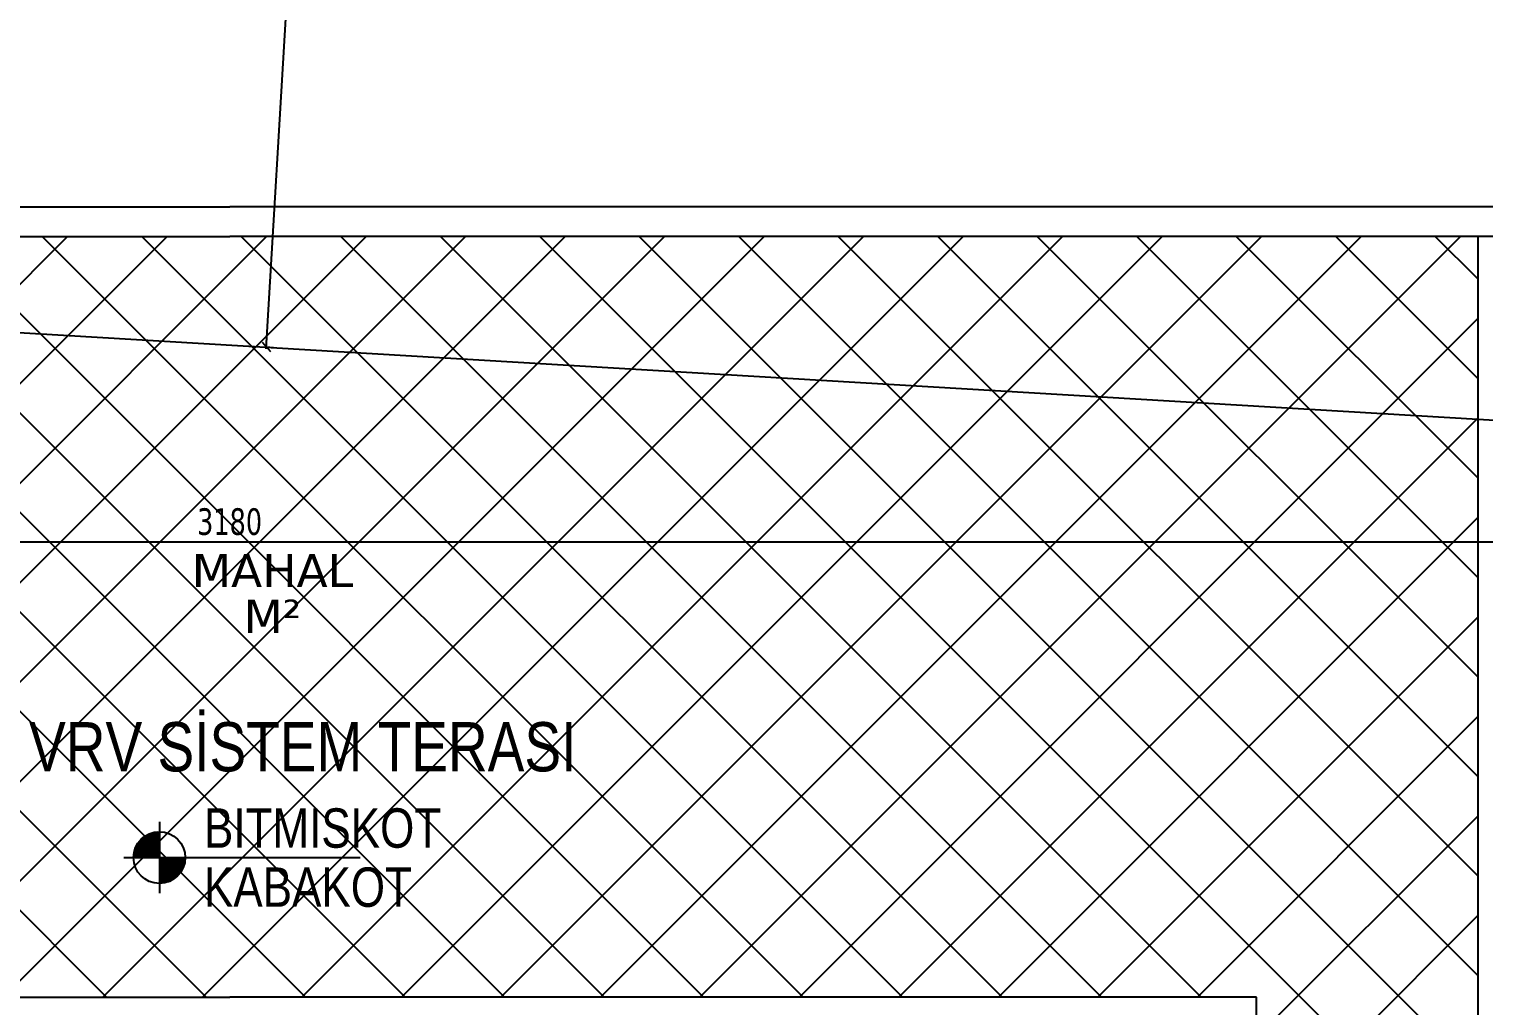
# Model space of a CAD drawing. Header units: millimetres. Extents: x 43168.9 to 43194.6, y -25545.1 to -25543.4.
# Drawn here: x 43178.9187 to 43179.1157, y -25543.9081 to -25543.7758 of the extents above; entities that cross this region are included whole.
import ezdxf
from ezdxf.enums import TextEntityAlignment as Align

# ---------------------------------------------------------------- set-up
doc = ezdxf.new("R2010")
doc.units = ezdxf.units.MM
doc.header["$LTSCALE"] = 200
doc.linetypes.add('DASHDOT', pattern=[1, 0.5, -0.25, 0, -0.25])
for name, color, linetype in [('gor-1_sgh', 232, 'Continuous'), ('gor-2_sgh', 161, 'Continuous'), ('olcu-uyg_sgh', 193, 'Continuous'), ('olcuic_sgh', 183, 'Continuous'), ('tarama-zemin_sgh', 197, 'Continuous'), ('yapi-yaklasma_sgh', 41, 'DASHDOT'), ('yazi-mahal_sgh', 12, 'Continuous')]:
    doc.layers.add(name, color=color, linetype=linetype)
doc.styles.add('dim', font='VERDANA.TTF', dxfattribs={"width": 0.7})
doc.styles.add('text1', font='VERDANA.TTF')
doc.styles.add('text2', font='arial.ttf')

msp = doc.modelspace()

# ---------------------------------------------------------------- linework, layer by layer
at = {"color": 0, "linetype": 'ByBlock', "lineweight": -2}
msp.add_line((43178.95024, -25543.81825), (43178.95136, -25543.81952), dxfattribs=at)
at = {"color": 0}
for p, q in [((43178.93633, -25543.88319), (43178.93633, -25543.89285)), ((43178.9315, -25543.88802), (43178.9635, -25543.88802))]:
    msp.add_line(p, q, dxfattribs=at)
for p, q in [((43178.93284, -25543.88792), (43178.93624, -25543.88452)), ((43178.93286, -25543.8876), (43178.93591, -25543.88455)), ((43178.93294, -25543.88722), (43178.93555, -25543.88461)), ((43178.93304, -25543.88802), (43178.93633, -25543.88473)), ((43178.93306, -25543.8868), (43178.93513, -25543.88473)), ((43178.93333, -25543.88623), (43178.93454, -25543.88502)), ((43178.93334, -25543.88802), (43178.93633, -25543.88503)), ((43178.93364, -25543.88802), (43178.93633, -25543.88533)), ((43178.93592, -25543.88802), (43178.93367, -25543.88577)), ((43178.93622, -25543.88802), (43178.9338, -25543.8856)), ((43178.93394, -25543.88802), (43178.93633, -25543.88563)), ((43178.93633, -25543.88784), (43178.93396, -25543.88546)), ((43178.93633, -25543.88754), (43178.93411, -25543.88532)), ((43178.93633, -25543.88724), (43178.93428, -25543.88519)), ((43178.93633, -25543.88694), (43178.93447, -25543.88507)), ((43178.93633, -25543.88664), (43178.93465, -25543.88495)), ((43178.93633, -25543.88634), (43178.93485, -25543.88486)), ((43178.93633, -25543.88604), (43178.93506, -25543.88477)), ((43178.93633, -25543.88574), (43178.93528, -25543.88469)), ((43178.93633, -25543.88544), (43178.93551, -25543.88462)), ((43178.93633, -25543.88514), (43178.93576, -25543.88457)), ((43178.93633, -25543.88484), (43178.93602, -25543.88453)), ((43178.93633, -25543.88454), (43178.93631, -25543.88452)), ((43178.93322, -25543.88802), (43178.93286, -25543.88766)), ((43178.93352, -25543.88802), (43178.9329, -25543.88739)), ((43178.93382, -25543.88802), (43178.93295, -25543.88715)), ((43178.93412, -25543.88802), (43178.93301, -25543.88691)), ((43178.93442, -25543.88802), (43178.9331, -25543.8867)), ((43178.93472, -25543.88802), (43178.93319, -25543.88649)), ((43178.93502, -25543.88802), (43178.93329, -25543.88629)), ((43178.93532, -25543.88802), (43178.93341, -25543.88611)), ((43178.93562, -25543.88802), (43178.93353, -25543.88593)), ((43178.93424, -25543.88802), (43178.93633, -25543.88592)), ((43178.93454, -25543.88802), (43178.93633, -25543.88622)), ((43178.93484, -25543.88802), (43178.93633, -25543.88652)), ((43178.93513, -25543.88802), (43178.93633, -25543.88682)), ((43178.93543, -25543.88802), (43178.93633, -25543.88712)), ((43178.93573, -25543.88802), (43178.93633, -25543.88742)), ((43178.93603, -25543.88802), (43178.93633, -25543.88772)), ((43178.93292, -25543.88802), (43178.93284, -25543.88793)), ((43178.93633, -25543.88832), (43178.93663, -25543.88802)), ((43178.93633, -25543.88862), (43178.93693, -25543.88802)), ((43178.93633, -25543.88892), (43178.93723, -25543.88802)), ((43178.93633, -25543.88922), (43178.93753, -25543.88802)), ((43178.93633, -25543.88952), (43178.93783, -25543.88802)), ((43178.93633, -25543.88982), (43178.93813, -25543.88802)), ((43178.93633, -25543.89012), (43178.93843, -25543.88802)), ((43178.93633, -25543.89041), (43178.93873, -25543.88802)), ((43178.93633, -25543.89071), (43178.93903, -25543.88802)), ((43178.93633, -25543.89101), (43178.93933, -25543.88802)), ((43178.93633, -25543.89131), (43178.93962, -25543.88802)), ((43178.93875, -25543.89055), (43178.93633, -25543.88814)), ((43178.93858, -25543.89069), (43178.93633, -25543.88843)), ((43178.93842, -25543.89082), (43178.93633, -25543.88873)), ((43178.93824, -25543.89094), (43178.93633, -25543.88903)), ((43178.93806, -25543.89106), (43178.93633, -25543.88933)), ((43178.93786, -25543.89116), (43178.93633, -25543.88963)), ((43178.93643, -25543.89151), (43178.93983, -25543.88812)), ((43178.93889, -25543.89039), (43178.93652, -25543.88802)), ((43178.93676, -25543.89149), (43178.9398, -25543.88844)), ((43178.93903, -25543.89024), (43178.93682, -25543.88802)), ((43178.93916, -25543.89007), (43178.93711, -25543.88802)), ((43178.93713, -25543.89142), (43178.93974, -25543.8888)), ((43178.93928, -25543.88989), (43178.93741, -25543.88802)), ((43178.93755, -25543.89129), (43178.93962, -25543.88922)), ((43178.9394, -25543.8897), (43178.93771, -25543.88802)), ((43178.93949, -25543.8895), (43178.93801, -25543.88802)), ((43178.93959, -25543.88929), (43178.93831, -25543.88802)), ((43178.93966, -25543.88907), (43178.93861, -25543.88802)), ((43178.93973, -25543.88884), (43178.93891, -25543.88802)), ((43178.93978, -25543.88859), (43178.93921, -25543.88802)), ((43178.93982, -25543.88833), (43178.93951, -25543.88802)), ((43178.93983, -25543.88804), (43178.93981, -25543.88802)), ((43178.93765, -25543.89125), (43178.93633, -25543.88993)), ((43178.93744, -25543.89134), (43178.93633, -25543.89023)), ((43178.9372, -25543.8914), (43178.93633, -25543.89053)), ((43178.93696, -25543.89146), (43178.93633, -25543.89083)), ((43178.9367, -25543.89149), (43178.93633, -25543.89113)), ((43178.93642, -25543.89151), (43178.93633, -25543.89143)), ((43178.93812, -25543.89102), (43178.93933, -25543.88981))]:
    msp.add_line(p, q)
msp.add_circle((43178.93633, -25543.88802), 0.0035, dxfattribs=at)
at = {"layer": 'gor-1_sgh'}
for p in [(43179.11888, -25543.80392), (43179.11488, -25543.99974)]:
    msp.add_line(p, (43179.11488, -25543.80392), dxfattribs=at)
at = {"layer": 'gor-2_sgh'}
for p, q in [((43178.61988, -25543.79992), (43178.94588, -25543.79992)), ((43179.27188, -25543.79992), (43178.94588, -25543.79992)), ((43178.62788, -25543.80392), (43178.94588, -25543.80392)), ((43179.26388, -25543.80392), (43178.94588, -25543.80392)), ((43178.80688, -25543.90691), (43178.94588, -25543.90691)), ((43179.08488, -25543.90691), (43178.94588, -25543.90691)), ((43179.08488, -25544.04591), (43179.08488, -25543.90691))]:
    msp.add_line(p, q, dxfattribs=at)
at = {"layer": 'olcu-uyg_sgh'}
for p, q in [((43178.95079, -25543.81913), (43178.96267, -25543.61901)), ((43178.9508, -25543.81888), (43178.9518, -25543.81894))]:
    msp.add_line(p, q, dxfattribs=at)
at = {"layer": 'olcuic_sgh'}
msp.add_line((43178.62763, -25543.84525), (43179.26413, -25543.84525), dxfattribs=at)
at = {"layer": 'tarama-zemin_sgh'}
for p, q in [((43178.82092, -25543.90691), (43178.92391, -25543.80392)), ((43178.92918, -25543.90691), (43178.82619, -25543.80392)), ((43178.83439, -25543.90691), (43178.93738, -25543.80392)), ((43178.94265, -25543.90691), (43178.83966, -25543.80392)), ((43178.84786, -25543.90691), (43178.95085, -25543.80392)), ((43178.95612, -25543.90691), (43178.85313, -25543.80392)), ((43178.86133, -25543.90691), (43178.96432, -25543.80392)), ((43178.96959, -25543.90691), (43178.8666, -25543.80392)), ((43178.8748, -25543.90691), (43178.97779, -25543.80392)), ((43178.98306, -25543.90691), (43178.88007, -25543.80392)), ((43178.88827, -25543.90691), (43178.99127, -25543.80392)), ((43178.99653, -25543.90691), (43178.89354, -25543.80392)), ((43178.90174, -25543.90691), (43179.00474, -25543.80392)), ((43179.01, -25543.90691), (43178.90701, -25543.80392)), ((43178.91522, -25543.90691), (43179.01821, -25543.80392)), ((43179.02347, -25543.90691), (43178.92048, -25543.80392)), ((43178.92869, -25543.90691), (43179.03168, -25543.80392)), ((43179.03695, -25543.90691), (43178.93395, -25543.80392)), ((43178.94216, -25543.90691), (43179.04515, -25543.80392)), ((43179.05042, -25543.90691), (43178.94742, -25543.80392)), ((43178.95563, -25543.90691), (43179.05862, -25543.80392)), ((43179.06389, -25543.90691), (43178.9609, -25543.80392)), ((43178.9691, -25543.90691), (43179.07209, -25543.80392)), ((43179.07736, -25543.90691), (43178.97437, -25543.80392)), ((43178.98257, -25543.90691), (43179.08556, -25543.80392)), ((43179.11488, -25543.93096), (43178.98784, -25543.80392)), ((43178.99604, -25543.90691), (43179.09903, -25543.80392)), ((43179.11488, -25543.91749), (43179.00131, -25543.80392)), ((43179.00951, -25543.90691), (43179.1125, -25543.80392)), ((43179.11488, -25543.90402), (43179.01478, -25543.80392)), ((43179.11488, -25543.89055), (43179.02825, -25543.80392)), ((43179.11488, -25543.87708), (43179.04172, -25543.80392)), ((43179.11488, -25543.86361), (43179.05519, -25543.80392)), ((43179.11488, -25543.85014), (43179.06866, -25543.80392)), ((43179.11488, -25543.83667), (43179.08213, -25543.80392)), ((43179.11488, -25543.8232), (43179.0956, -25543.80392)), ((43179.11488, -25543.80973), (43179.10907, -25543.80392)), ((43179.02298, -25543.90691), (43179.11488, -25543.81501)), ((43179.03645, -25543.90691), (43179.11488, -25543.82848)), ((43179.04992, -25543.90691), (43179.11488, -25543.84195)), ((43179.06339, -25543.90691), (43179.11488, -25543.85542)), ((43179.07686, -25543.90691), (43179.11488, -25543.86889)), ((43179.08488, -25543.91236), (43179.11488, -25543.88236)), ((43179.08488, -25543.92583), (43179.11488, -25543.89583))]:
    msp.add_line(p, q, dxfattribs=at)
at = {"layer": 'yapi-yaklasma_sgh'}
msp.add_line((43178.544, -25543.79476), (43179.35777, -25543.84307), dxfattribs=at)

# ---------------------------------------------------------------- texts
at = {"color": 7, "style": 'text1'}
for tag, text, p in [('MAHAL', '', (43178.95163, -25543.84916)), ('M²', 'm²', (43178.95163, -25543.85533))]:
    msp.add_attdef(tag, text=text, height=0.0045, dxfattribs=at).set_placement(p, align=Align.MIDDLE)
at = {"color": 0, "style": 'text2', "width": 0.8}
for tag, p, s in [('BITMISKOT', (43178.94237, -25543.88669), '+0,10'), ('KABAKOT', (43178.94237, -25543.89469), '±0,00')]:
    msp.add_attdef(tag, p, s, height=0.005333, dxfattribs=at)
at = {"layer": 'olcuic_sgh', "color": 2, "style": 'dim', "width": 0.7}
msp.add_text('3180', height=0.0036, dxfattribs=at).set_placement((43178.94144, -25543.84433))
at = {"layer": 'yazi-mahal_sgh', "color": 252, "style": 'text2', "width": 0.8}
msp.add_text('VRV SİSTEM TERASI', height=0.0066667, dxfattribs=at).set_placement((43178.91869, -25543.87635))

doc.saveas('drawing.dxf')
